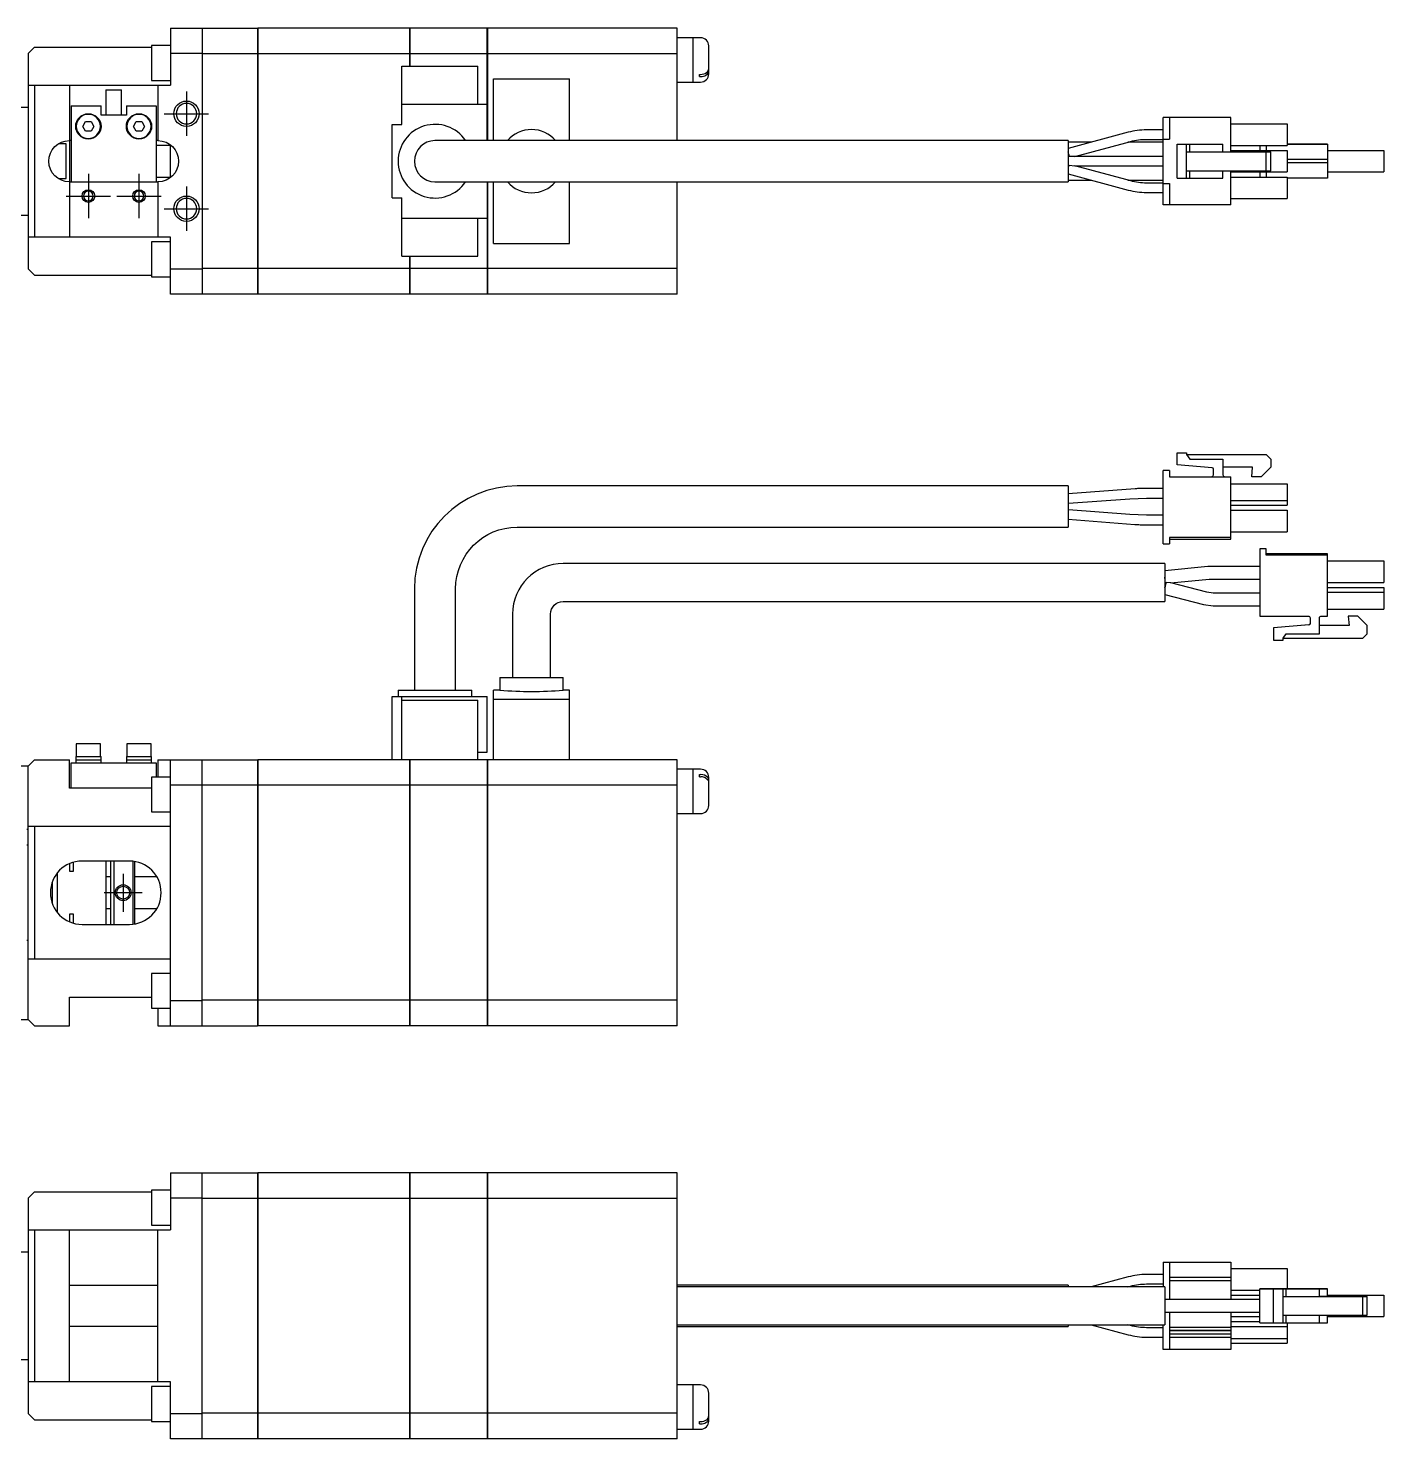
# Model space of a CAD drawing. Extents: x 0 to 747, y -8 to 233.
# Drawn here: x 138 to 352.1, y 10 to 232.8 of the extents above; entities that cross this region are included whole.
import ezdxf

# ---------------------------------------------------------------- set-up
doc = ezdxf.new("R2010")
doc.units = 0
doc.header["$LTSCALE"] = 0.5
doc.linetypes.add('CENTER', pattern=[50.8, 31.75, -6.35, 6.35, -6.35])
for name, color, linetype in [('MSM_CENTER', 1, 'CENTER'), ('MSM_CONTINUOUS', 7, 'CONTINUOUS'), ('MSM_NARROW', 5, 'CONTINUOUS')]:
    doc.layers.add(name, color=color, linetype=linetype)

msp = doc.modelspace()

# ---------------------------------------------------------------- linework, layer by layer
at = {"layer": 'MSM_CENTER'}
for p, q in [((162.99, 222.79), (162.99, 215.79)), ((159.49, 219.29), (166.49, 219.29)), ((147.49, 209.79), (147.49, 202.79)), ((155.49, 209.79), (155.49, 202.79)), ((162.99, 207.79), (162.99, 200.79)), ((143.99, 206.29), (150.99, 206.29)), ((151.99, 206.29), (158.99, 206.29)), ((159.49, 204.29), (166.49, 204.29)), ((152.99, 99.25), (152.99, 93.25)), ((155.99, 96.25), (149.99, 96.25))]:
    msp.add_line(p, q, dxfattribs=at)
at = {"layer": 'MSM_CONTINUOUS'}
for p, q in [((160.49, 232.79), (160.49, 223.79)), ((160.49, 232.79), (174.19, 232.79)), ((165.49, 232.79), (165.49, 190.79)), ((174.19, 232.79), (174.19, 190.79)), ((174.24, 232.74), (174.19, 232.74)), ((198.19, 232.79), (174.24, 232.79)), ((174.24, 232.79), (174.24, 190.79)), ((198.19, 232.79), (198.19, 226.79)), ((198.24, 232.74), (198.19, 232.74)), ((210.49, 232.79), (198.24, 232.79)), ((198.24, 232.79), (198.24, 226.79)), ((210.49, 215.04), (210.49, 232.79)), ((210.54, 232.74), (210.49, 232.74)), ((210.54, 232.79), (210.54, 215.04)), ((240.49, 232.79), (210.54, 232.79)), ((240.49, 215.04), (240.49, 232.79)), ((138.99, 229.79), (137.99, 228.79)), ((138.99, 229.79), (157.49, 229.79)), ((157.49, 230.04), (157.49, 224.54)), ((160.49, 230.04), (157.49, 230.04)), ((242.99, 231.29), (240.49, 231.29)), ((242.99, 224.29), (242.99, 231.29)), ((243.04, 231.24), (242.99, 231.24)), ((244.19, 231.29), (243.04, 231.29)), ((243.04, 224.29), (243.04, 231.29)), ((245.49, 225.59), (245.49, 229.99)), ((137.99, 228.79), (137.99, 194.79)), ((165.49, 228.79), (160.49, 228.79)), ((174.19, 228.77), (165.49, 228.77)), ((174.24, 228.51), (174.19, 228.51)), ((198.19, 228.77), (174.24, 228.77)), ((198.24, 228.51), (198.19, 228.51)), ((210.49, 228.77), (198.24, 228.77)), ((210.54, 228.51), (210.49, 228.51)), ((240.49, 228.77), (210.54, 228.77)), ((196.99, 217.57), (196.99, 226.79)), ((196.99, 226.79), (208.99, 226.79)), ((208.99, 220.79), (208.99, 226.79)), ((243.99, 225.5), (244.19, 225.5)), ((243.99, 225.15), (243.99, 225.5)), ((243.99, 225.15), (244.19, 225.15)), ((137.99, 223.79), (160.49, 223.79)), ((138.99, 223.79), (138.99, 199.79)), ((144.49, 223.79), (144.49, 215.04)), ((150.24, 223.04), (152.74, 223.04)), ((150.24, 223.04), (150.24, 219.04)), ((152.74, 219.04), (152.74, 223.04)), ((157.49, 224.54), (160.49, 224.54)), ((158.49, 223.79), (158.49, 215.04)), ((211.49, 215.04), (211.49, 224.79)), ((211.49, 224.79), (223.49, 224.79)), ((223.49, 215.04), (223.49, 224.79)), ((240.49, 224.29), (242.99, 224.29)), ((242.99, 224.34), (243.04, 224.34)), ((243.04, 224.29), (244.19, 224.29)), ((196.99, 220.79), (210.49, 220.79)), ((137.99, 220.29), (122.79, 220.29)), ((144.79, 220.54), (144.79, 208.54)), ((144.79, 220.54), (149.49, 220.54)), ((149.49, 219.04), (149.49, 220.54)), ((153.49, 219.04), (149.49, 219.04)), ((153.49, 220.54), (158.19, 220.54)), ((153.49, 220.54), (153.49, 219.04)), ((158.19, 220.54), (158.19, 208.54)), ((317.24, 204.89), (317.24, 218.69)), ((327.94, 218.69), (317.24, 218.69)), ((318.24, 218.69), (318.24, 215.29)), ((327.94, 213.29), (327.94, 218.69)), ((146.63, 217.29), (147.06, 218.04)), ((147.06, 216.54), (146.63, 217.29)), ((147.06, 218.04), (147.93, 218.04)), ((147.93, 216.54), (147.06, 216.54)), ((147.93, 218.04), (148.36, 217.29)), ((148.36, 217.29), (147.93, 216.54)), ((154.63, 217.29), (155.06, 218.04)), ((155.06, 216.54), (154.63, 217.29)), ((155.06, 218.04), (155.93, 218.04)), ((155.93, 216.54), (155.06, 216.54)), ((155.93, 218.04), (156.36, 217.29)), ((156.36, 217.29), (155.93, 216.54)), ((195.49, 206.01), (195.49, 217.57)), ((195.49, 217.57), (196.99, 217.57)), ((311.73, 216.36), (302.24, 213.82)), ((317.24, 216.74), (314.61, 216.74)), ((327.94, 217.69), (336.84, 217.69)), ((336.84, 217.69), (336.84, 214.29)), ((143.99, 214.54), (142.76, 214.54)), ((143.99, 209.04), (143.99, 214.54)), ((144.79, 215.04), (144.49, 215.04)), ((144.59, 208.54), (144.59, 215.04)), ((158.49, 215.04), (158.19, 215.04)), ((160.49, 214.29), (158.19, 214.29)), ((160.49, 209.23), (160.49, 214.36)), ((302.24, 215.04), (202.24, 215.04)), ((302.24, 215.04), (302.24, 208.54)), ((305.87, 214.79), (302.24, 214.79)), ((303.27, 212.54), (312.12, 214.92)), ((317.24, 214.79), (311.66, 214.79)), ((314.61, 215.24), (317.24, 215.24)), ((317.24, 215.29), (318.24, 215.29)), ((319.44, 214.49), (326.69, 214.49)), ((319.44, 209.09), (319.44, 214.49)), ((320.94, 209.09), (320.94, 214.49)), ((321.44, 213.29), (321.44, 214.49)), ((326.69, 213.29), (326.69, 214.49)), ((327.94, 214.29), (336.84, 214.29)), ((332.49, 214.29), (332.49, 213.49)), ((333.49, 214.29), (333.49, 213.49)), ((336.84, 214.49), (340.14, 214.49)), ((340.26, 214.49), (336.84, 214.49)), ((336.84, 214.49), (341.94, 214.49)), ((343.19, 214.49), (336.84, 214.49)), ((340.14, 214.49), (340.44, 214.49)), ((340.44, 214.49), (340.26, 214.49)), ((341.94, 214.49), (342.24, 214.49)), ((342.24, 214.49), (343.19, 214.49)), ((343.19, 214.49), (343.19, 209.09)), ((317.24, 212.54), (302.24, 212.54)), ((320.94, 213.29), (334.24, 213.29)), ((327.94, 213.49), (336.84, 213.49)), ((333.54, 210.29), (333.54, 213.29)), ((334.24, 210.29), (334.24, 213.29)), ((336.84, 213.49), (336.84, 210.09)), ((343.19, 212.04), (336.84, 212.04)), ((343.19, 213.49), (352.09, 213.49)), ((343.19, 213.49), (352.09, 213.49)), ((343.19, 213.49), (352.09, 213.49)), ((352.09, 213.49), (352.09, 210.09)), ((302.24, 211.04), (302.34, 211.04)), ((302.24, 209.77), (311.73, 207.22)), ((302.38, 211.16), (303.27, 211.04)), ((303.27, 211.04), (317.24, 211.04)), ((312.12, 208.67), (303.27, 211.04)), ((320.94, 210.29), (334.24, 210.29)), ((321.44, 209.09), (321.44, 210.29)), ((326.69, 209.09), (326.69, 210.29)), ((327.94, 204.89), (327.94, 210.29)), ((327.94, 210.09), (336.84, 210.09)), ((332.49, 210.09), (332.49, 209.29)), ((333.49, 210.09), (333.49, 209.29)), ((343.19, 211.54), (336.84, 211.54)), ((343.19, 210.09), (352.09, 210.09)), ((142.76, 209.04), (143.99, 209.04)), ((144.49, 208.54), (144.49, 199.79)), ((144.49, 208.54), (158.49, 208.54)), ((158.19, 209.29), (160.49, 209.29)), ((158.49, 208.54), (158.49, 199.79)), ((202.24, 208.54), (302.24, 208.54)), ((210.49, 208.54), (210.49, 190.79)), ((210.54, 208.54), (210.54, 190.79)), ((211.49, 198.79), (211.49, 208.54)), ((223.49, 198.79), (223.49, 208.54)), ((240.49, 190.79), (240.49, 208.54)), ((302.24, 208.79), (305.87, 208.79)), ((311.66, 208.79), (317.24, 208.79)), ((317.24, 208.34), (314.61, 208.34)), ((317.24, 208.29), (318.24, 208.29)), ((318.24, 208.29), (318.24, 204.89)), ((319.44, 209.09), (326.69, 209.09)), ((327.94, 209.29), (336.84, 209.29)), ((336.84, 209.29), (336.84, 205.89)), ((343.19, 209.09), (336.84, 209.09)), ((154.76, 205.97), (154.79, 205.99)), ((154.79, 206.68), (154.79, 205.99)), ((195.49, 206.01), (196.99, 206.01)), ((196.99, 196.79), (196.99, 206.01)), ((314.61, 206.84), (317.24, 206.84)), ((327.94, 205.89), (336.84, 205.89)), ((122.79, 203.29), (137.99, 203.29)), ((196.99, 202.79), (210.49, 202.79)), ((208.99, 196.79), (208.99, 202.79)), ((327.94, 204.89), (317.24, 204.89)), ((160.49, 199.79), (137.99, 199.79)), ((157.49, 199.04), (157.49, 193.54)), ((160.49, 199.04), (157.49, 199.04)), ((160.49, 190.79), (160.49, 199.79)), ((211.49, 198.79), (223.49, 198.79)), ((196.99, 196.79), (208.99, 196.79)), ((198.19, 196.79), (198.19, 190.79)), ((198.24, 196.79), (198.24, 190.79)), ((137.99, 194.79), (138.99, 193.79)), ((160.49, 194.79), (165.49, 194.79)), ((174.19, 194.82), (165.49, 194.82)), ((174.24, 195.08), (174.19, 195.08)), ((198.19, 194.82), (174.24, 194.82)), ((198.24, 195.08), (198.19, 195.08)), ((210.49, 194.82), (198.24, 194.82)), ((210.54, 195.08), (210.49, 195.08)), ((240.49, 194.82), (210.54, 194.82)), ((138.99, 193.79), (157.49, 193.79)), ((157.49, 193.54), (160.49, 193.54)), ((174.19, 190.79), (160.49, 190.79)), ((174.24, 190.84), (174.19, 190.84)), ((198.19, 190.79), (174.24, 190.79)), ((198.24, 190.84), (198.19, 190.84)), ((210.49, 190.79), (198.24, 190.79)), ((210.54, 190.84), (210.49, 190.84)), ((240.49, 190.79), (210.54, 190.79)), ((319.44, 165.75), (320.94, 165.75)), ((319.44, 163.84), (319.44, 165.75)), ((320.94, 165.75), (320.94, 165.45)), ((320.94, 165.45), (321.44, 164.75)), ((320.94, 165.45), (333.54, 165.45)), ((333.54, 165.45), (334.24, 164.75)), ((318.24, 162.95), (317.24, 162.95)), ((317.24, 151.35), (317.24, 162.95)), ((318.24, 162.95), (318.24, 161.95)), ((325.01, 163.35), (319.44, 163.84)), ((321.44, 164.75), (326.69, 164.75)), ((325.19, 162.25), (325.19, 163.15)), ((326.69, 164.75), (326.69, 162.25)), ((331.37, 163.45), (326.69, 163.45)), ((331.24, 161.95), (331.37, 163.45)), ((334.24, 163.45), (332.74, 161.95)), ((334.24, 164.75), (334.24, 163.45)), ((302.24, 160.5), (215.24, 160.5)), ((302.24, 160.5), (302.24, 154)), ((318.24, 161.95), (327.94, 161.95)), ((327.94, 152.1), (327.94, 161.95)), ((327.94, 160.85), (336.84, 160.85)), ((332.74, 161.95), (331.24, 161.95)), ((336.84, 160.85), (336.84, 157.45)), ((312.81, 160.05), (302.24, 159.26)), ((302.3, 157.76), (311.98, 158.48)), ((311.98, 158.48), (314.61, 158.58)), ((317.24, 160.08), (313.62, 160.08)), ((314.61, 158.58), (317.24, 158.58)), ((327.94, 158.2), (336.84, 158.2)), ((311.98, 155.98), (302.3, 156.75)), ((314.61, 155.88), (311.98, 155.98)), ((327.94, 157.45), (336.84, 157.45)), ((327.94, 156.65), (336.84, 156.65)), ((336.84, 156.65), (336.84, 153.25)), ((215.24, 154), (302.24, 154)), ((302.24, 155.25), (312.79, 154.41)), ((313.64, 154.38), (317.24, 154.38)), ((317.24, 155.88), (314.61, 155.88)), ((318.24, 152.35), (318.24, 151.35)), ((327.94, 152.35), (318.24, 152.35)), ((318.24, 152.1), (327.94, 152.1)), ((327.94, 153.25), (336.84, 153.25)), ((317.24, 151.35), (318.24, 151.35)), ((332.49, 150.55), (332.49, 139.95)), ((333.49, 150.55), (332.49, 150.55)), ((333.49, 150.55), (332.49, 150.55)), ((333.49, 149.55), (333.49, 150.55)), ((343.19, 149.8), (333.49, 149.8)), ((343.19, 149.55), (333.49, 149.55)), ((343.19, 149.55), (333.49, 149.55)), ((343.19, 149.55), (343.19, 149.8)), ((343.19, 139.95), (343.19, 149.55)), ((317.49, 148.25), (222.49, 148.25)), ((317.49, 148.25), (317.49, 142.25)), ((324.3, 147.76), (317.49, 147.11)), ((324.59, 147.78), (324.3, 147.76)), ((332.49, 147.78), (324.59, 147.78)), ((343.19, 148.65), (352.09, 148.65)), ((343.19, 148.65), (352.09, 148.65)), ((352.09, 148.65), (352.09, 145.25)), ((317.59, 145.11), (317.49, 146.1)), ((317.49, 144.4), (317.71, 145.25)), ((317.68, 145.12), (317.49, 144.4)), ((317.59, 145.11), (317.68, 145.12)), ((317.68, 145.12), (317.71, 145.25)), ((317.71, 145.25), (317.68, 145.12)), ((318.44, 145.19), (317.71, 145.25)), ((318.44, 145.19), (324.49, 145.77)), ((324.12, 143.71), (318.44, 145.19)), ((324.49, 145.77), (324.59, 145.78)), ((324.59, 145.78), (332.49, 145.78)), ((343.19, 145.25), (352.09, 145.25)), ((198.99, 144.25), (198.99, 128.25)), ((205.49, 128.25), (205.49, 144.25)), ((317.49, 143.37), (323.62, 141.77)), ((325.13, 143.58), (324.12, 143.71)), ((332.49, 143.58), (325.13, 143.58)), ((343.19, 144.45), (352.09, 144.45)), ((343.19, 144.45), (352.09, 144.45)), ((343.19, 143.7), (352.09, 143.7)), ((352.09, 144.45), (352.09, 141.05)), ((222.49, 142.25), (317.49, 142.25)), ((323.62, 141.77), (325.13, 141.58)), ((325.13, 141.58), (332.49, 141.58)), ((343.19, 141.05), (352.09, 141.05)), ((214.49, 140.25), (214.49, 130.25)), ((220.49, 130.25), (220.49, 140.25)), ((332.49, 139.95), (340.14, 139.95)), ((340.26, 138.55), (334.69, 138.07)), ((340.26, 138.55), (334.69, 138.07)), ((340.26, 138.55), (339.11, 138.45)), ((340.26, 138.55), (339.11, 138.45)), ((339.11, 138.45), (339.11, 138.45)), ((340.44, 139.65), (340.44, 138.75)), ((341.94, 137.15), (341.94, 139.65)), ((346.62, 138.45), (341.94, 138.45)), ((346.62, 138.45), (341.94, 138.45)), ((342.24, 139.95), (343.19, 139.95)), ((347.99, 139.95), (346.49, 139.95)), ((347.99, 139.95), (346.49, 139.95)), ((346.49, 139.95), (346.62, 138.45)), ((349.49, 138.45), (347.99, 139.95)), ((349.49, 138.45), (347.99, 139.95)), ((349.49, 137.15), (349.49, 138.45)), ((334.69, 138.07), (334.69, 136.15)), ((334.69, 136.15), (336.19, 136.15)), ((336.19, 136.45), (336.69, 137.15)), ((336.19, 136.15), (336.19, 136.45)), ((336.19, 136.45), (348.79, 136.45)), ((336.69, 137.15), (341.94, 137.15)), ((348.79, 136.45), (349.49, 137.15)), ((212.49, 130.25), (222.49, 130.25)), ((212.49, 130.25), (212.49, 128.25)), ((222.49, 128.25), (222.49, 130.25)), ((195.49, 117.25), (195.49, 127.25)), ((195.49, 127.25), (210.49, 127.25)), ((196.42, 128.25), (208.06, 128.25)), ((196.42, 128.25), (196.42, 127.25)), ((196.99, 117.25), (196.99, 127.25)), ((208.06, 127.25), (208.06, 128.25)), ((210.49, 118.45), (210.49, 127.25)), ((211.49, 117.25), (211.49, 128.25)), ((212.49, 128.25), (211.49, 128.25)), ((223.49, 128.25), (222.49, 128.25)), ((223.49, 117.25), (223.49, 128.25)), ((196.99, 126.65), (208.99, 126.65)), ((208.99, 117.25), (208.99, 126.65)), ((211.49, 126.82), (223.49, 126.82)), ((149.39, 119.75), (145.59, 119.75)), ((145.59, 119.75), (145.59, 117.75)), ((149.39, 117.75), (149.39, 119.75)), ((157.39, 119.75), (153.59, 119.75)), ((153.59, 119.75), (153.59, 117.75)), ((157.39, 117.75), (157.39, 119.75)), ((208.99, 118.45), (210.49, 118.45)), ((137.99, 116.25), (100.49, 116.25)), ((138.99, 117.25), (137.99, 116.25)), ((137.99, 76.25), (137.99, 116.25)), ((138.99, 117.25), (144.49, 117.25)), ((144.49, 112.75), (144.49, 117.25)), ((144.79, 112.75), (144.79, 116.75)), ((144.79, 116.75), (158.19, 116.75)), ((145.49, 117.75), (149.49, 117.75)), ((145.49, 117.75), (145.49, 116.75)), ((145.49, 117.25), (149.49, 117.25)), ((149.49, 116.75), (149.49, 117.75)), ((153.49, 117.75), (157.49, 117.75)), ((153.49, 117.75), (153.49, 116.75)), ((153.49, 117.25), (157.49, 117.25)), ((157.49, 116.75), (157.49, 117.75)), ((158.19, 116.75), (158.19, 114.5)), ((158.49, 117.25), (158.49, 114.5)), ((158.49, 117.25), (174.19, 117.25)), ((160.49, 75.25), (160.49, 117.25)), ((165.49, 75.25), (165.49, 117.25)), ((174.19, 117.25), (174.19, 75.25)), ((174.24, 117.2), (174.19, 117.2)), ((210.49, 117.25), (174.24, 117.25)), ((174.24, 117.25), (174.24, 75.25)), ((198.19, 117.25), (198.19, 75.25)), ((198.24, 117.2), (198.19, 117.2)), ((198.24, 117.25), (198.24, 75.25)), ((210.49, 117.25), (210.49, 75.25)), ((210.54, 117.2), (210.49, 117.2)), ((210.54, 117.25), (210.54, 75.25)), ((240.49, 117.25), (210.54, 117.25)), ((240.49, 75.25), (240.49, 117.25)), ((157.49, 114.5), (157.49, 109)), ((160.49, 114.5), (157.49, 114.5)), ((242.99, 115.75), (240.49, 115.75)), ((242.99, 108.75), (242.99, 115.75)), ((243.04, 115.7), (242.99, 115.7)), ((243.04, 108.75), (243.04, 115.75)), ((244.19, 115.75), (243.04, 115.75)), ((243.99, 114.9), (244.19, 114.9)), ((243.99, 114.55), (243.99, 114.9)), ((243.99, 114.55), (244.19, 114.55)), ((245.49, 110.05), (245.49, 114.45)), ((157.49, 112.75), (144.49, 112.75)), ((165.49, 113.25), (160.49, 113.25)), ((174.19, 113.22), (165.49, 113.22)), ((174.24, 112.97), (174.19, 112.97)), ((198.19, 113.22), (174.24, 113.22)), ((198.24, 112.97), (198.19, 112.97)), ((210.49, 113.22), (198.24, 113.22)), ((210.54, 112.97), (210.49, 112.97)), ((240.49, 113.22), (210.54, 113.22)), ((157.49, 109), (160.49, 109)), ((240.49, 108.75), (242.99, 108.75)), ((242.99, 108.8), (243.04, 108.8)), ((243.04, 108.75), (244.19, 108.75)), ((137.99, 106.25), (137.79, 106.25)), ((137.99, 106.75), (160.49, 106.75)), ((138.99, 106.75), (138.99, 85.75)), ((137.99, 103.75), (137.79, 103.75)), ((144.59, 99.59), (144.59, 100.88)), ((145.09, 101.05), (145.09, 99.59)), ((153.99, 101.25), (146.49, 101.25)), ((150.29, 91.25), (150.29, 101.25)), ((150.99, 101.25), (150.99, 91.25)), ((151.49, 101.25), (151.49, 91.25)), ((154.59, 91.29), (154.59, 101.22)), ((154.79, 101.19), (154.79, 91.32)), ((142.59, 99.38), (142.59, 93.12)), ((145.09, 99.6), (144.59, 99.6)), ((145.09, 99.59), (144.59, 99.59)), ((150.99, 98.75), (150.29, 98.75)), ((158.32, 98.75), (154.79, 98.75)), ((141.79, 97.5), (141.65, 97.5)), ((141.79, 97.96), (141.79, 94.55)), ((141.65, 95), (141.79, 95)), ((150.29, 93.75), (150.99, 93.75)), ((154.79, 93.75), (158.32, 93.75)), ((144.59, 91.63), (144.59, 92.92)), ((144.59, 92.92), (145.09, 92.92)), ((144.59, 92.9), (145.09, 92.9)), ((145.09, 92.92), (145.09, 91.45)), ((146.49, 91.25), (153.99, 91.25)), ((137.79, 88.75), (137.99, 88.75)), ((160.49, 85.75), (137.99, 85.75)), ((157.49, 83.5), (157.49, 78)), ((160.49, 83.5), (157.49, 83.5)), ((144.49, 75.25), (144.49, 79.75)), ((144.49, 79.75), (157.49, 79.75)), ((157.49, 78), (160.49, 78)), ((158.49, 78), (158.49, 75.25)), ((160.49, 79.25), (165.49, 79.25)), ((174.19, 79.28), (165.49, 79.28)), ((174.24, 79.54), (174.19, 79.54)), ((198.19, 79.28), (174.24, 79.28)), ((198.24, 79.54), (198.19, 79.54)), ((210.49, 79.28), (198.24, 79.28)), ((210.54, 79.54), (210.49, 79.54)), ((240.49, 79.28), (210.54, 79.28)), ((100.49, 76.25), (137.99, 76.25)), ((137.99, 76.25), (138.99, 75.25)), ((138.99, 75.25), (144.49, 75.25)), ((158.49, 75.25), (174.19, 75.25)), ((174.24, 75.3), (174.19, 75.3)), ((198.19, 75.25), (174.24, 75.25)), ((198.24, 75.3), (198.19, 75.3)), ((210.49, 75.25), (198.24, 75.25)), ((210.54, 75.3), (210.49, 75.3)), ((240.49, 75.25), (210.54, 75.25)), ((160.49, 52), (160.49, 43)), ((160.49, 52), (174.19, 52)), ((165.49, 10), (165.49, 52)), ((174.19, 52), (174.19, 10)), ((174.24, 51.95), (174.19, 51.95)), ((198.19, 52), (174.24, 52)), ((174.24, 52), (174.24, 10)), ((198.19, 52), (198.19, 10)), ((198.24, 51.95), (198.19, 51.95)), ((210.49, 52), (198.24, 52)), ((198.24, 52), (198.24, 10)), ((210.49, 52), (210.49, 10)), ((210.54, 51.95), (210.49, 51.95)), ((240.49, 52), (210.54, 52)), ((210.54, 52), (210.54, 10)), ((240.49, 10), (240.49, 52)), ((157.49, 49.25), (157.49, 43.75)), ((160.49, 49.25), (157.49, 49.25)), ((138.99, 49), (137.99, 48)), ((137.99, 48), (137.99, 14)), ((138.99, 49), (157.49, 49)), ((165.49, 48), (160.49, 48)), ((174.19, 47.97), (165.49, 47.97)), ((174.24, 47.71), (174.19, 47.71)), ((198.19, 47.97), (174.24, 47.97)), ((198.24, 47.71), (198.19, 47.71)), ((210.49, 47.97), (198.24, 47.97)), ((210.54, 47.71), (210.49, 47.71)), ((240.49, 47.97), (210.54, 47.97)), ((137.99, 43), (160.49, 43)), ((138.99, 43), (138.99, 19)), ((144.49, 19), (144.49, 43)), ((157.49, 43.75), (160.49, 43.75)), ((158.49, 19), (158.49, 43)), ((137.99, 39.5), (122.79, 39.5)), ((317.24, 37.9), (317.24, 34)), ((317.24, 37.9), (327.94, 37.9)), ((318.24, 37.9), (318.24, 32)), ((327.94, 37.9), (327.94, 32)), ((317.24, 35.95), (314.61, 35.95)), ((327.94, 36.9), (336.84, 36.9)), ((336.84, 36.9), (336.84, 33.7)), ((158.49, 34.21), (144.49, 34.21)), ((302.24, 34.25), (240.49, 34.25)), ((317.49, 34), (240.49, 34)), ((302.24, 34.25), (302.24, 34)), ((311.73, 35.57), (305.87, 34)), ((311.66, 34), (312.12, 34.12)), ((314.61, 34.45), (317.24, 34.45)), ((317.49, 34), (317.49, 28)), ((327.94, 35.45), (318.24, 35.45)), ((327.94, 34.95), (318.24, 34.95)), ((327.94, 33.5), (332.49, 33.5)), ((332.49, 33.7), (340.14, 33.7)), ((333.49, 33.7), (332.49, 33.7)), ((332.49, 28.3), (332.49, 33.7)), ((343.19, 33.7), (333.49, 33.7)), ((334.69, 33.7), (336.19, 33.7)), ((340.26, 33.7), (334.69, 33.7)), ((334.69, 28.3), (334.69, 33.7)), ((336.19, 33.7), (336.69, 33.7)), ((336.19, 28.3), (336.19, 33.7)), ((336.69, 33.7), (341.94, 33.7)), ((336.69, 32.5), (336.69, 33.7)), ((340.14, 33.7), (340.44, 33.7)), ((340.44, 33.7), (340.26, 33.7)), ((341.94, 33.7), (342.24, 33.7)), ((341.94, 32.5), (341.94, 33.7)), ((342.24, 33.7), (343.19, 33.7)), ((343.19, 32.5), (343.19, 33.7)), ((323.87, 32), (317.49, 32)), ((324.4, 32), (317.49, 32)), ((325.13, 32), (323.87, 32)), ((324.59, 32), (324.4, 32)), ((332.49, 32), (324.59, 32)), ((332.49, 32), (325.13, 32)), ((327.94, 32.7), (332.49, 32.7)), ((336.19, 32.5), (336.69, 32.5)), ((336.19, 32.5), (348.79, 32.5)), ((336.69, 32.5), (341.94, 32.5)), ((346.62, 32.5), (341.94, 32.5)), ((342.24, 32.5), (341.94, 32.5)), ((343.19, 32.7), (352.09, 32.7)), ((343.19, 32.7), (352.09, 32.7)), ((343.19, 32.7), (352.09, 32.7)), ((346.49, 32.5), (346.62, 32.5)), ((347.99, 32.5), (346.49, 32.5)), ((349.49, 32.5), (347.99, 32.5)), ((348.79, 29.5), (348.79, 32.5)), ((348.79, 32.5), (349.49, 32.5)), ((349.49, 29.5), (349.49, 32.5)), ((352.09, 32.7), (352.09, 29.3)), ((317.49, 30), (323.87, 30)), ((318.24, 30), (318.24, 24.1)), ((323.87, 30), (325.13, 30)), ((325.13, 30), (332.49, 30)), ((327.94, 30), (327.94, 24.1)), ((327.94, 29.3), (332.49, 29.3)), ((336.19, 29.5), (348.79, 29.5)), ((336.69, 28.3), (336.69, 29.5)), ((341.94, 28.3), (341.94, 29.5)), ((343.19, 28.3), (343.19, 29.5)), ((343.19, 29.3), (352.09, 29.3)), ((348.79, 29.5), (349.49, 29.5)), ((144.49, 27.79), (158.49, 27.79)), ((240.49, 28), (317.49, 28)), ((240.49, 27.75), (302.24, 27.75)), ((302.24, 28), (302.24, 27.75)), ((305.87, 28), (311.73, 26.43)), ((312.12, 27.88), (311.66, 28)), ((317.24, 27.55), (314.61, 27.55)), ((317.24, 24.1), (317.24, 28)), ((327.94, 27.6), (318.24, 27.6)), ((327.94, 27.1), (318.24, 27.1)), ((327.94, 27.05), (318.24, 27.05)), ((327.94, 28.5), (332.49, 28.5)), ((327.94, 27.75), (336.84, 27.75)), ((332.49, 28.3), (334.69, 28.3)), ((334.69, 28.3), (336.19, 28.3)), ((336.19, 28.3), (336.69, 28.3)), ((336.69, 28.3), (341.94, 28.3)), ((336.84, 28.3), (336.84, 25.1)), ((341.94, 28.3), (342.24, 28.3)), ((342.24, 28.3), (343.19, 28.3)), ((314.61, 26.05), (317.24, 26.05)), ((327.94, 26.55), (318.24, 26.55)), ((327.94, 26.5), (318.24, 26.5)), ((327.94, 26), (318.24, 26)), ((327.94, 25.85), (336.84, 25.85)), ((327.94, 25.1), (336.84, 25.1)), ((122.79, 22.5), (137.99, 22.5)), ((327.94, 24.1), (317.24, 24.1)), ((160.49, 19), (137.99, 19)), ((157.49, 18.25), (157.49, 12.75)), ((160.49, 18.25), (157.49, 18.25)), ((160.49, 10), (160.49, 19)), ((242.99, 18.5), (240.49, 18.5)), ((242.99, 11.5), (242.99, 18.5)), ((243.04, 18.45), (242.99, 18.45)), ((244.19, 18.5), (243.04, 18.5)), ((243.04, 11.5), (243.04, 18.5)), ((245.49, 12.8), (245.49, 17.2)), ((137.99, 14), (138.99, 13)), ((160.49, 14), (165.49, 14)), ((174.19, 14.03), (165.49, 14.03)), ((174.24, 14.29), (174.19, 14.29)), ((198.19, 14.03), (174.24, 14.03)), ((198.24, 14.29), (198.19, 14.29)), ((210.49, 14.03), (198.24, 14.03)), ((210.54, 14.29), (210.49, 14.29)), ((240.49, 14.03), (210.54, 14.03)), ((138.99, 13), (157.49, 13)), ((157.49, 12.75), (160.49, 12.75)), ((240.49, 11.5), (242.99, 11.5)), ((242.99, 11.55), (243.04, 11.55)), ((243.04, 11.5), (244.19, 11.5)), ((243.99, 12.71), (244.19, 12.71)), ((243.99, 12.35), (243.99, 12.71)), ((243.99, 12.35), (244.19, 12.35)), ((174.19, 10), (160.49, 10)), ((174.24, 10.05), (174.19, 10.05)), ((198.19, 10), (174.24, 10)), ((198.24, 10.05), (198.19, 10.05)), ((210.49, 10), (198.24, 10)), ((210.54, 10.05), (210.49, 10.05)), ((240.49, 10), (210.54, 10))]:
    msp.add_line(p, q, dxfattribs=at)
at = {"layer": 'MSM_CONTINUOUS', "extrusion": (0, 0, -1)}
for centre, radius in [((-162.99, 219.29), 1.62), ((-147.49, 217.29), 1.9), ((-155.49, 217.29), 1.9), ((-147.49, 206.29), 0.783), ((-155.49, 206.29), 0.783), ((-162.99, 204.29), 1.62)]:
    msp.add_circle(centre, radius, dxfattribs=at)
at = {"layer": 'MSM_CONTINUOUS'}
for centre, radius in [((147.49, 217.29), 2), ((155.49, 217.29), 2), ((152.99, 96.25), 1.01)]:
    msp.add_circle(centre, radius, dxfattribs=at)
for centre, radius, start, end in [((244.19, 229.99), 1.3, 0, 90), ((244.21, 227.11), 1.61, 269.2584, 304.7863), ((244.19, 225.59), 1.3, 270, 360), ((244.21, 226.81), 1.66, 269.4455, 299.7231), ((244.6, 226.15), 0.891, 298.7486, 355.0367), ((244.68, 226.46), 0.809, 303.6126, 357.2927), ((202.24, 211.79), 5.82, 33.9465, 326.0534), ((217.49, 211.79), 5, 40.5416, 139.4584), ((314.61, 205.59), 11.15, 89.9911, 105.0006), ((202.24, 211.79), 3.25, 90, 270), ((293.88, 210.81), 8.71, 11.5194, 16.3469), ((310.07, 215.16), 8.17, 196.5744, 198.675), ((306.97, 209.43), 4.91, 159.411, 164.4554), ((217.49, 211.79), 5, 220.5416, 319.4584), ((314.61, 217.96), 11.11, 255, 270.006), ((324.99, 163.15), 0.2, 0, 85), ((215.24, 144.25), 16.25, 90, 180), ((324.89, 162.25), 0.3, 270, 0), ((326.99, 162.25), 0.3, 180, 270), ((313.62, 149.33), 10.75, 90, 94.2892), ((302.3, 157.83), 0.0745, 220.9454, 269.8782), ((302.3, 156.67), 0.0794, 91.0055, 140.0875), ((313.64, 165.13), 10.75, 265.452, 270), ((222.49, 140.25), 8, 90, 180), ((340.24, 138.75), 0.2, 275, 0), ((340.24, 138.75), 0.2, 275, 0), ((217.49, 188.04), 60, 265.2198, 274.7802), ((244.19, 114.45), 1.3, 0, 90), ((244.27, 113.5), 1.41, 41.3743, 92.8178), ((244.28, 113.16), 1.39, 42.8199, 93.04), ((244.74, 113.6), 0.754, 5.8166, 41.8939), ((244.74, 113.95), 0.751, 1.7681, 38.8955), ((244.19, 110.05), 1.3, 270, 360), ((146.49, 96.25), 5, 90, 270), ((153.99, 96.25), 5, 270, 90), ((314.61, 24.8), 11.15, 89.9911, 105.0006), ((314.61, 37.2), 11.15, 255.0015, 270.0068), ((244.19, 17.2), 1.3, 0, 90), ((244.68, 13.67), 0.809, 303.6126, 357.2927), ((244.21, 14.32), 1.61, 269.2584, 304.7863), ((244.19, 12.8), 1.3, 270, 360), ((244.21, 14.02), 1.66, 269.4455, 299.7231), ((244.6, 13.35), 0.891, 298.7486, 355.0367)]:
    msp.add_arc(centre, radius, start, end, dxfattribs=at)
at = {"layer": 'MSM_CONTINUOUS', "extrusion": (0, 0, -1)}
for centre, radius, start, end in [((-144.49, 211.79), 3.25, 270, 90), ((-158.49, 211.79), 3.25, 90, 270), ((-314.61, 205.59), 9.65, 75.0035, 90.008), ((-314.61, 217.95), 9.61, 269.9909, 285.0002), ((-215.24, 144.25), 9.75, 0, 90), ((-222.49, 140.25), 2, 0, 90), ((-340.14, 139.65), 0.3, 90, 180), ((-340.24, 138.75), 0.2, 180, 265), ((-340.24, 138.75), 0.2, 180, 265), ((-342.24, 139.65), 0.3, 0, 90), ((-314.61, 24.8), 9.65, 75.0035, 90.008), ((-314.61, 37.2), 9.65, 269.9899, 284.9986)]:
    msp.add_arc(centre, radius, start, end, dxfattribs=at)
at = {"layer": 'MSM_NARROW'}
for centre, radius in [((162.99, 219.29), 2), ((147.49, 206.29), 1), ((155.49, 206.29), 1), ((162.99, 204.29), 2), ((152.99, 96.25), 1.25)]:
    msp.add_circle(centre, radius, dxfattribs=at)

doc.saveas('drawing.dxf')
